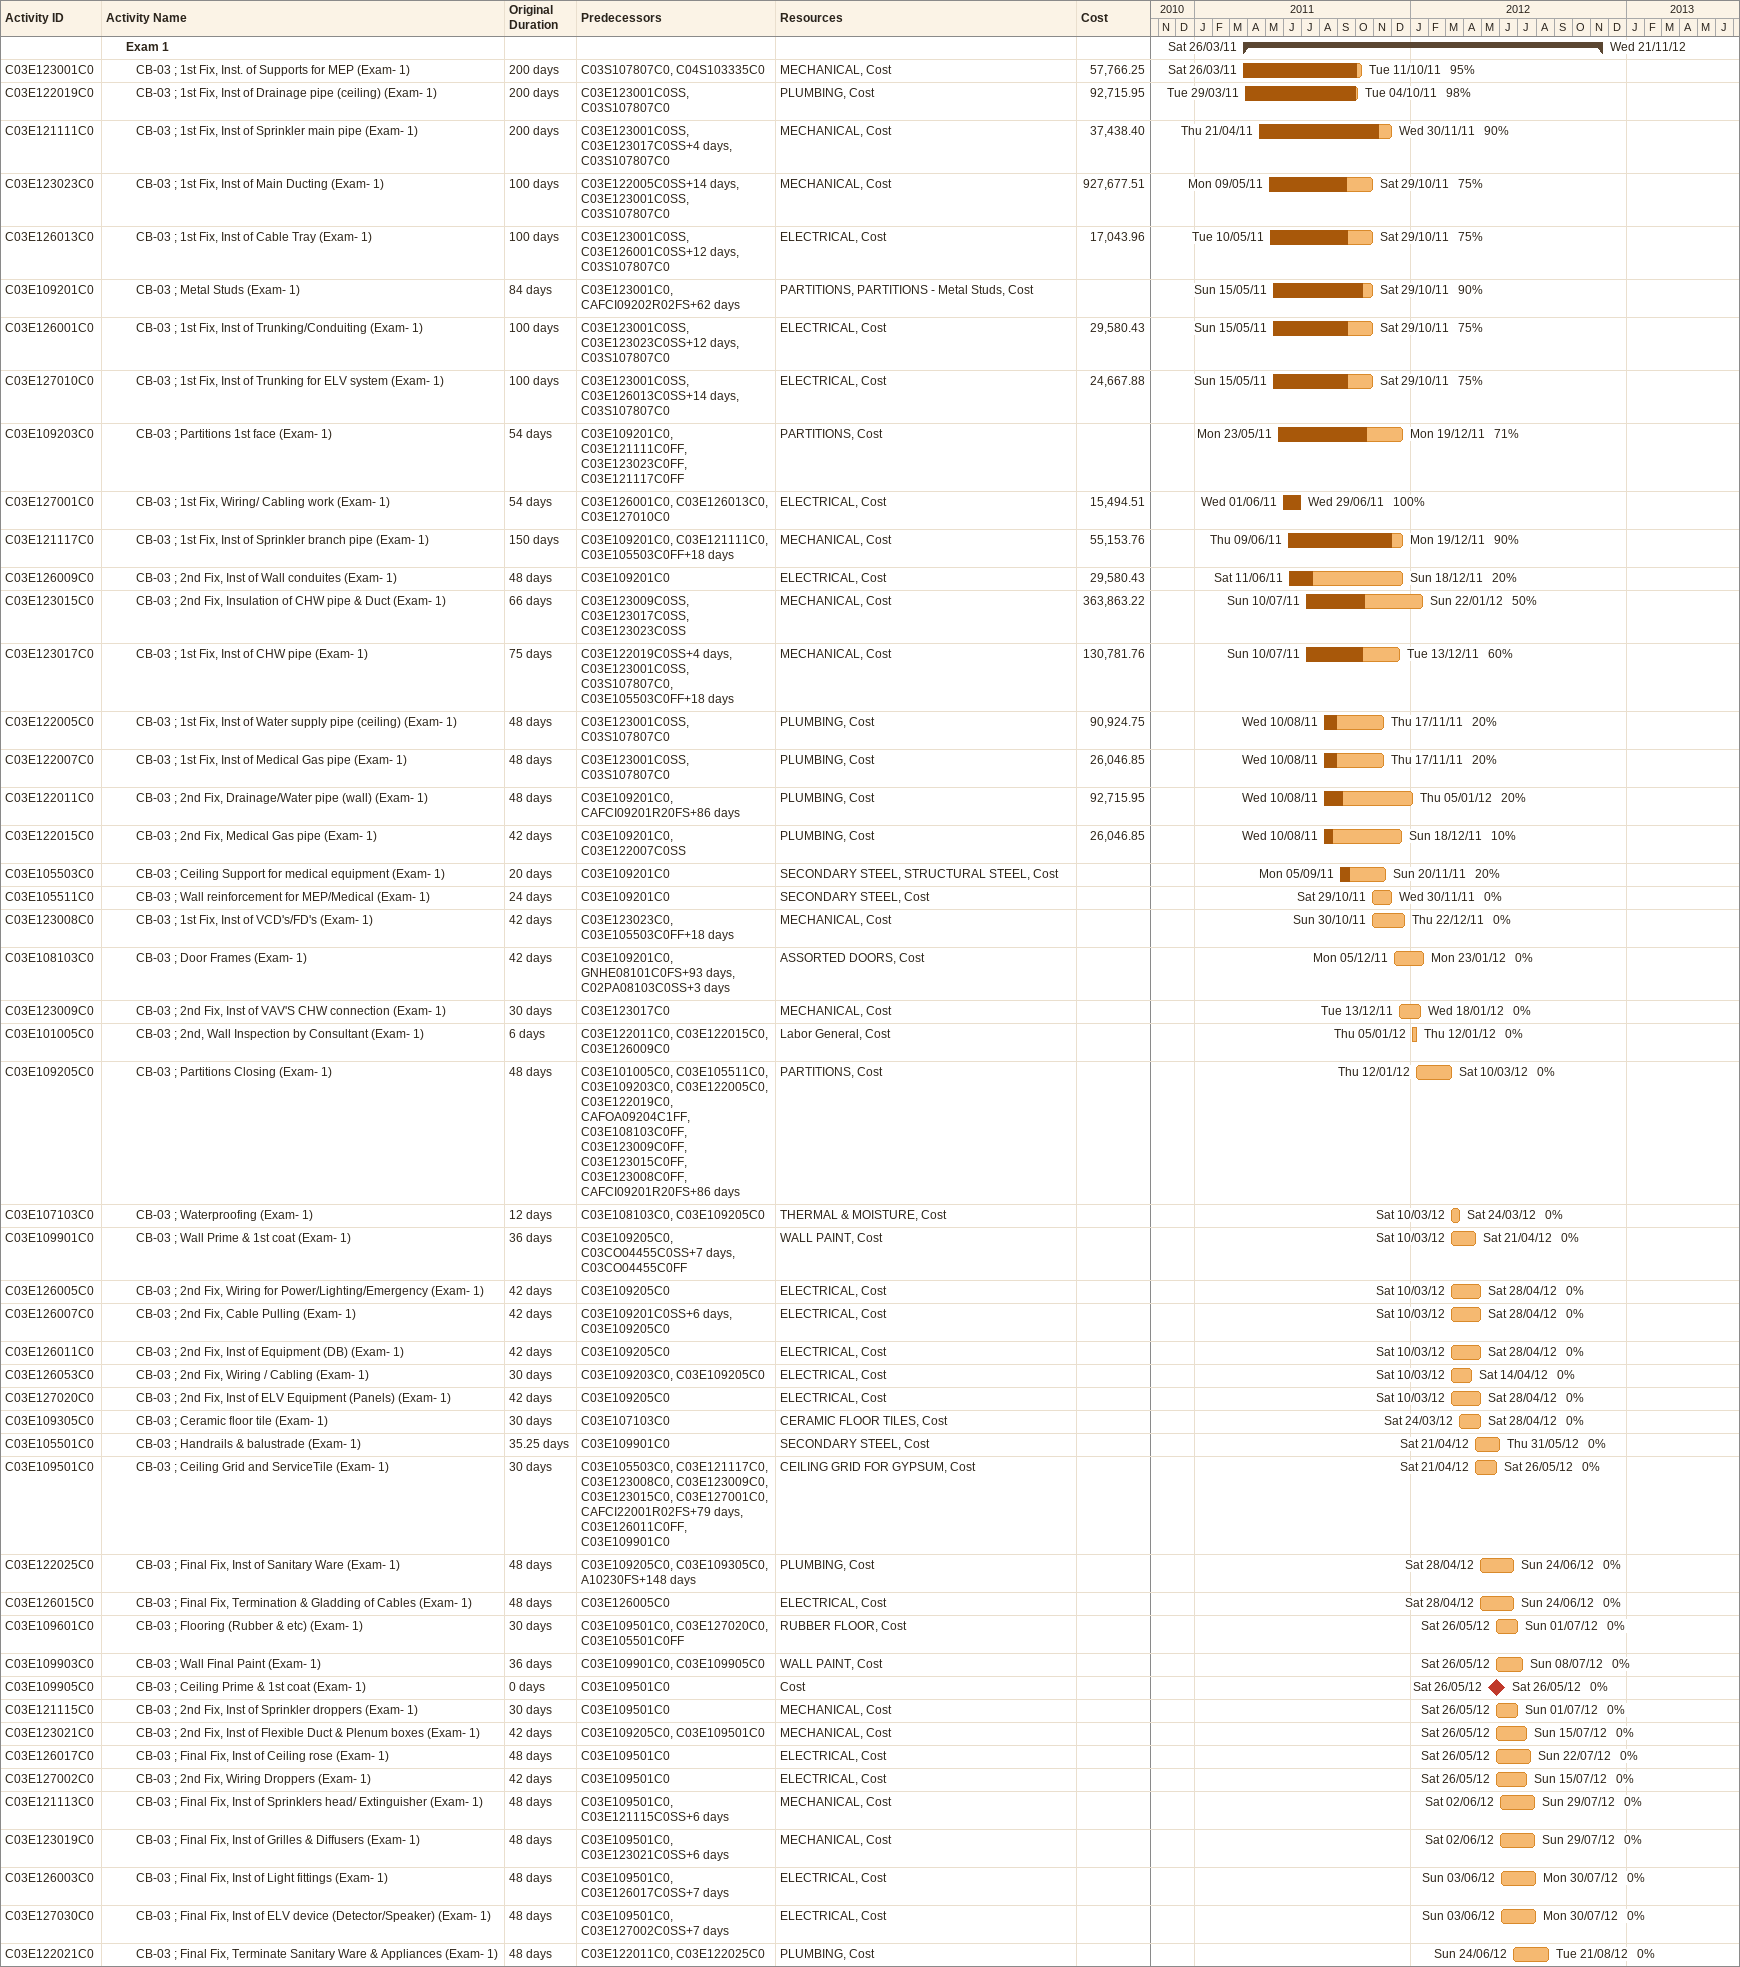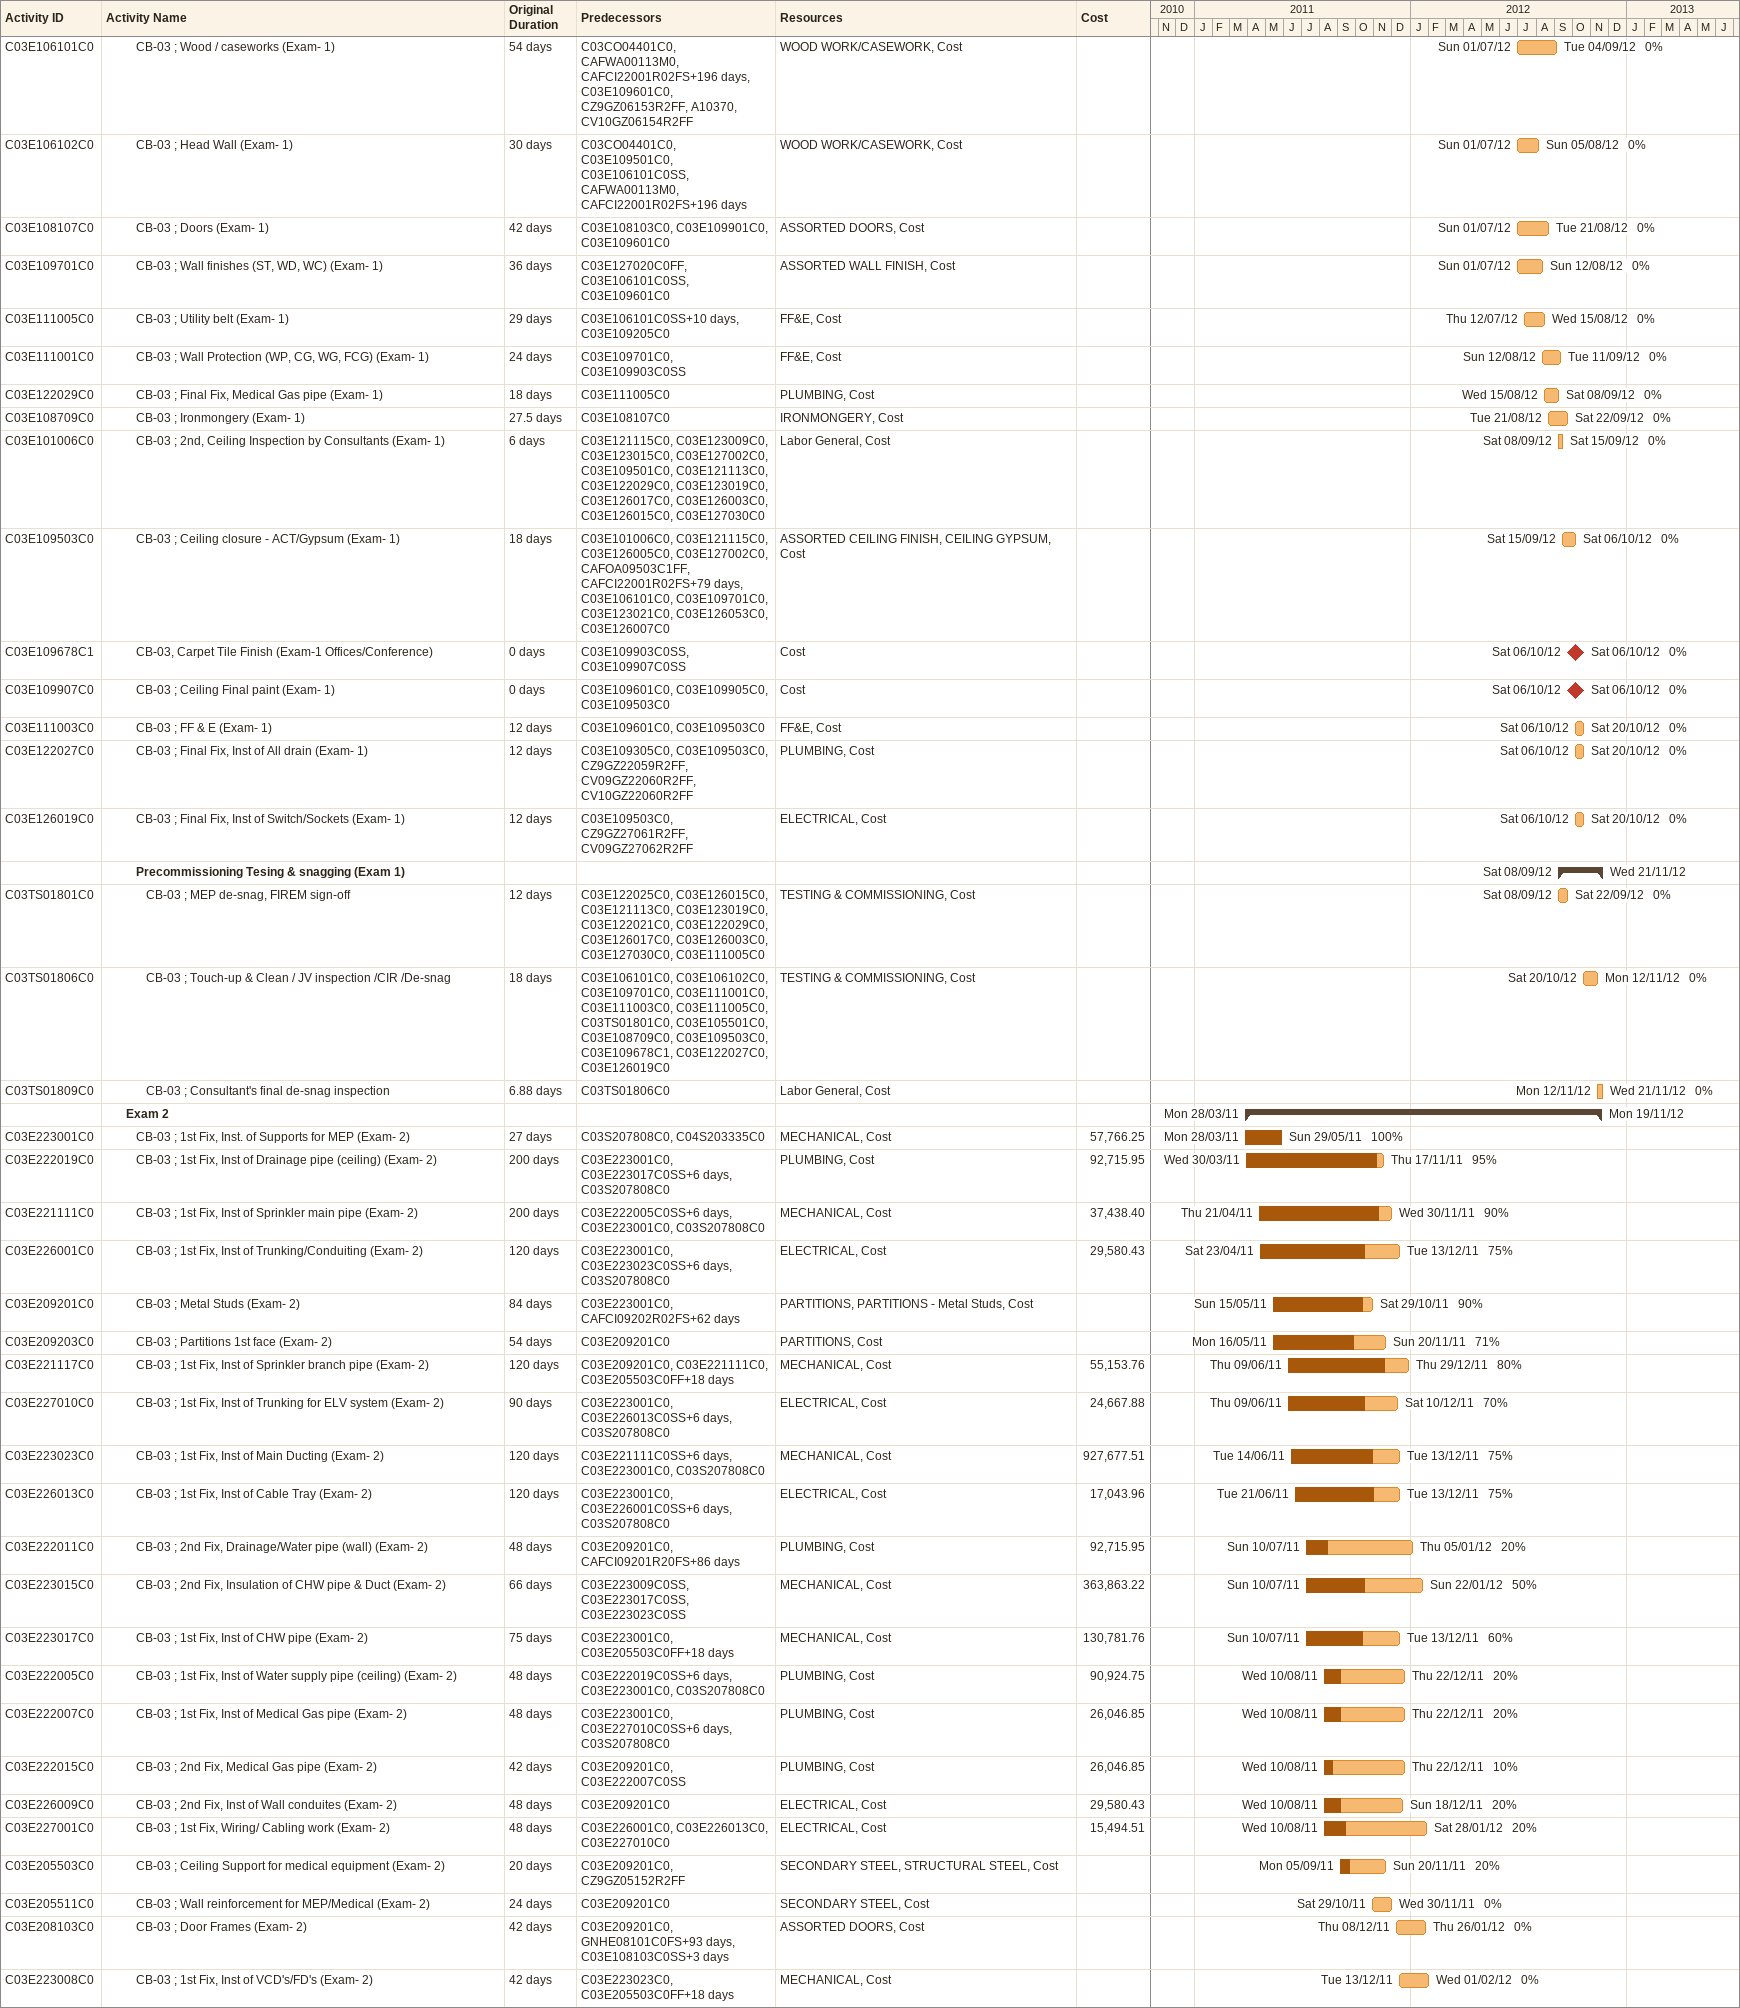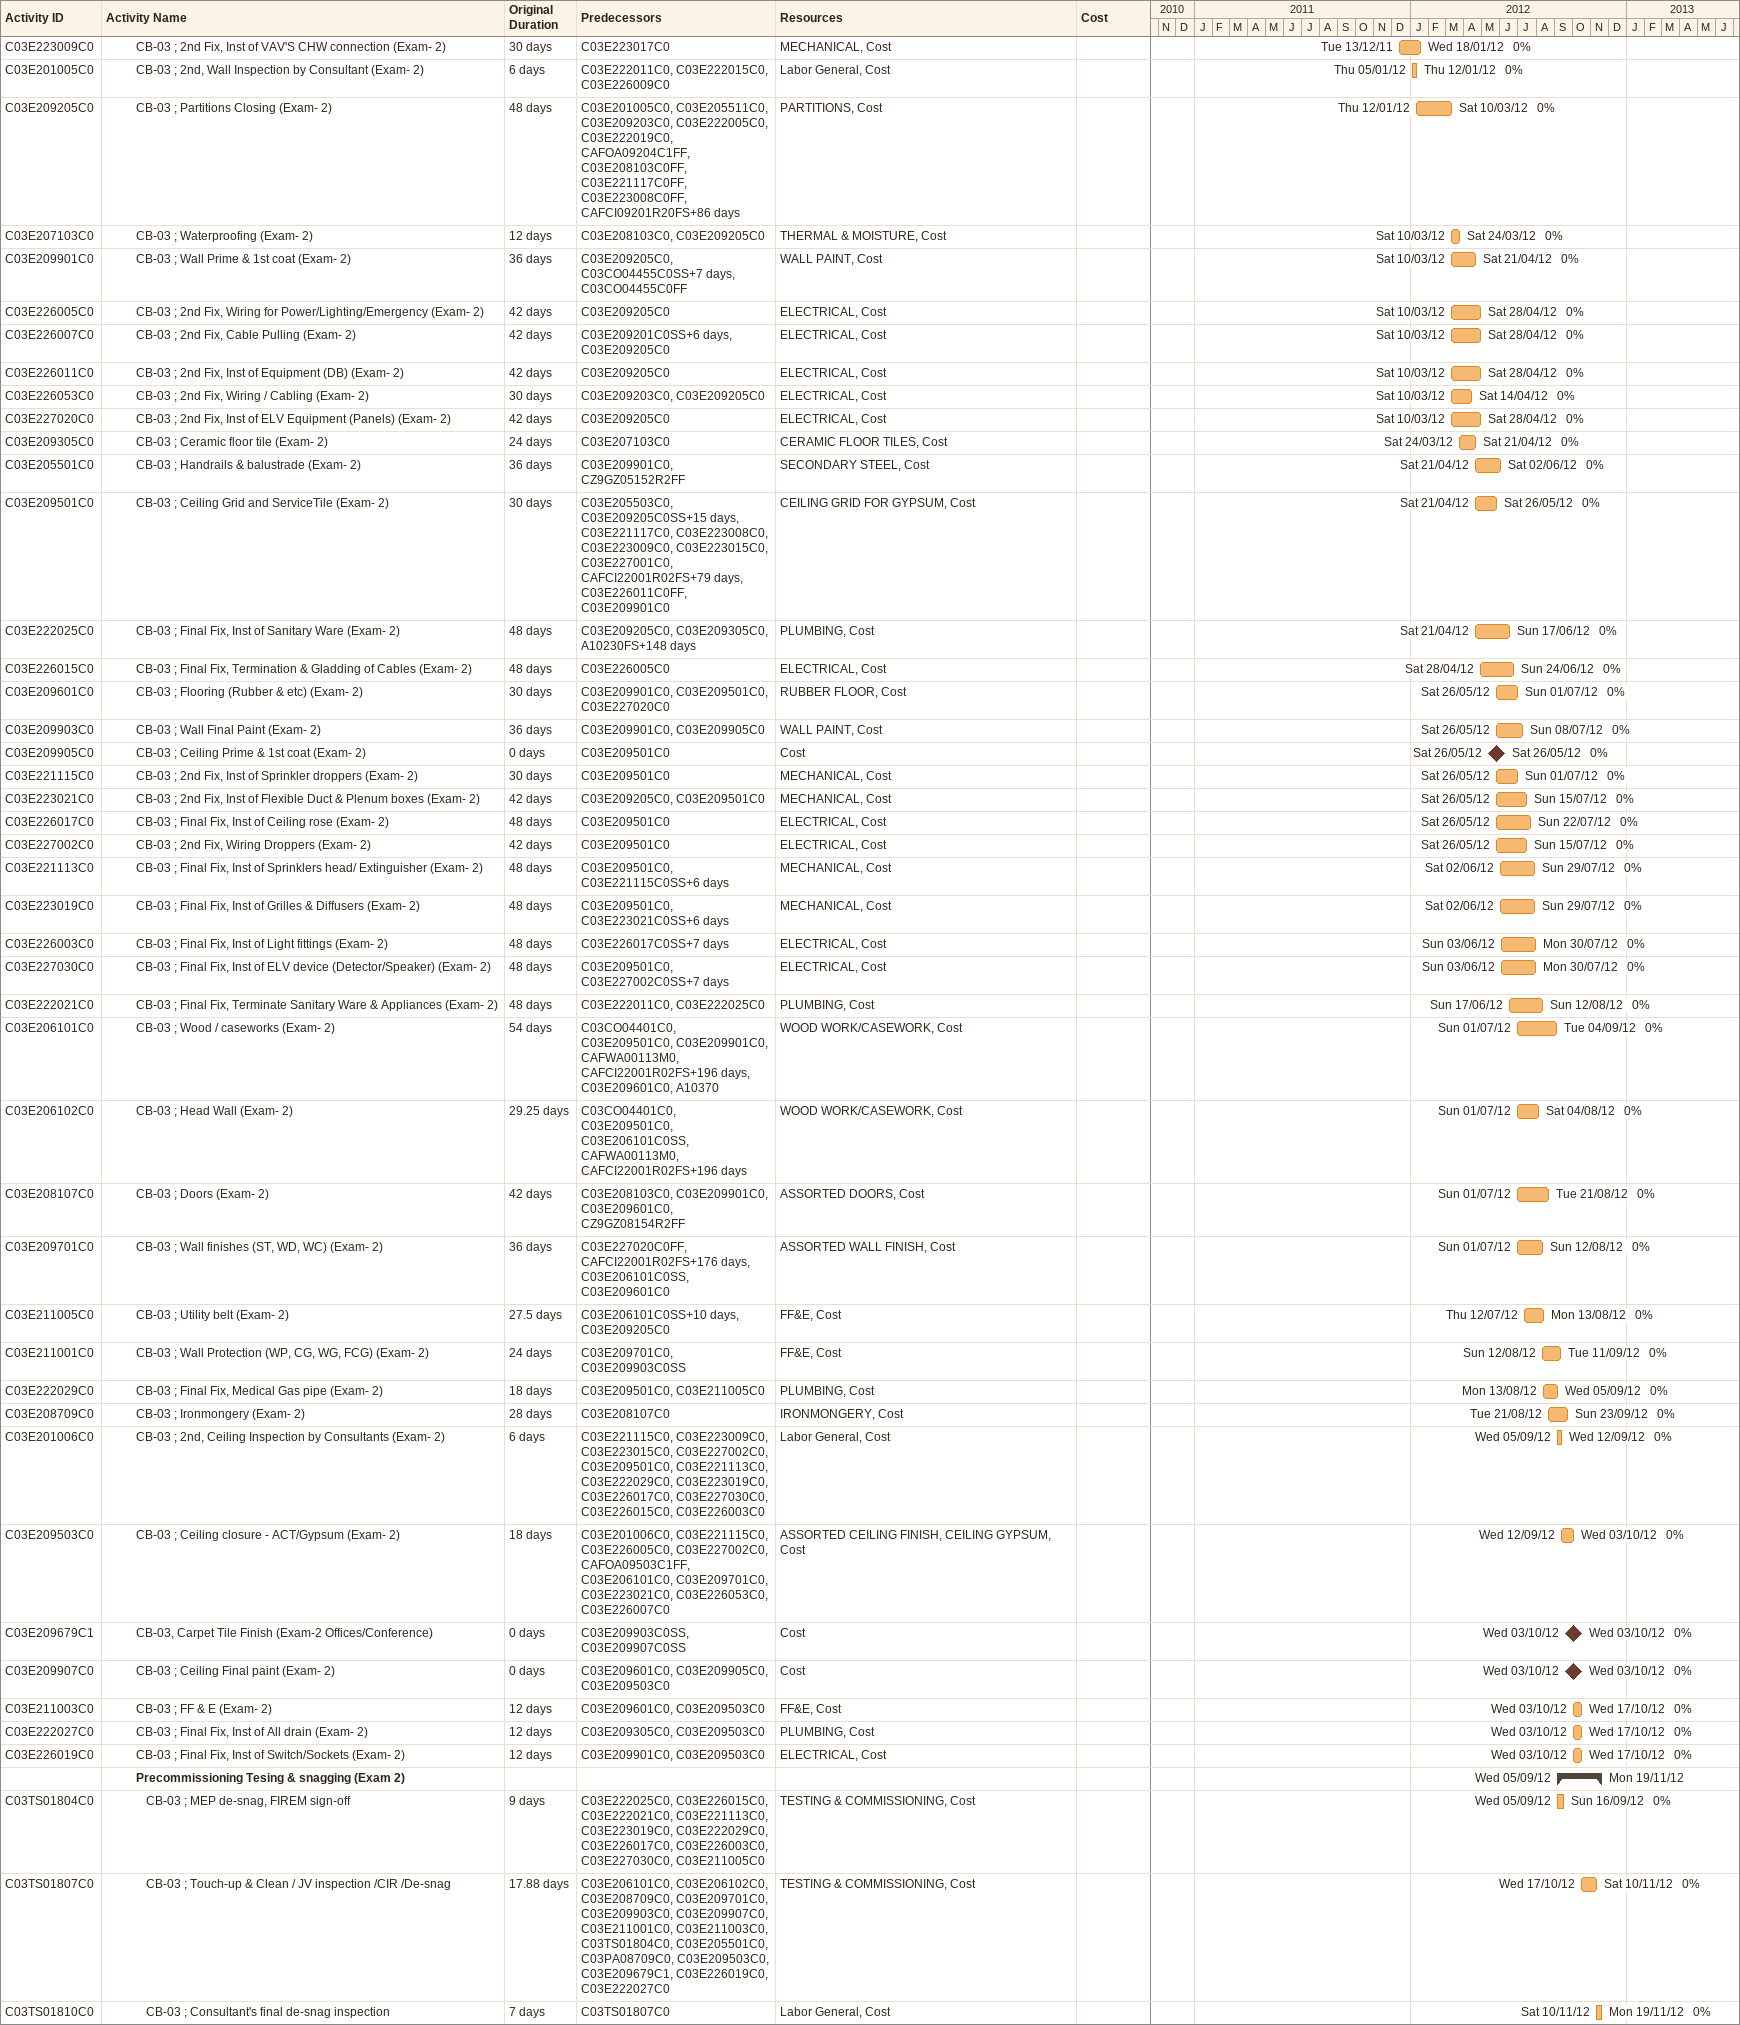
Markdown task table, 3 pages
| ID | Level | Task | Original duration | Start | Finish | Predecessors | Resources | % complete | Cost |
|---|---|---|---|---|---|---|---|---|---|
|  | 3 | **Exam 1** |  | 2011-03-26 | 2012-11-21 |  |  |  |  |
| C03E123001C0 | 4 | CB-03 ; 1st Fix, Inst. of Supports for MEP (Exam- 1) | 200d | 2011-03-26 | 2011-10-11 | C03S107807C0, C04S103335C0 | MECHANICAL, Cost | 95 | 57766.25 |
| C03E122019C0 | 4 | CB-03 ; 1st Fix, Inst of Drainage pipe (ceiling) (Exam- 1) | 200d | 2011-03-29 | 2011-10-04 | C03E123001C0SS, C03S107807C0 | PLUMBING, Cost | 98 | 92715.95 |
| C03E121111C0 | 4 | CB-03 ; 1st Fix, Inst of Sprinkler main pipe (Exam- 1) | 200d | 2011-04-21 | 2011-11-30 | C03E123001C0SS, C03E123017C0SS+4d, C03S107807C0 | MECHANICAL, Cost | 90 | 37438.40 |
| C03E123023C0 | 4 | CB-03 ; 1st Fix, Inst of Main Ducting (Exam- 1) | 100d | 2011-05-09 | 2011-10-29 | C03E122005C0SS+14d, C03E123001C0SS, C03S107807C0 | MECHANICAL, Cost | 75 | 927677.51 |
| C03E126013C0 | 4 | CB-03 ; 1st Fix, Inst of Cable Tray (Exam- 1) | 100d | 2011-05-10 | 2011-10-29 | C03E123001C0SS, C03E126001C0SS+12d, C03S107807C0 | ELECTRICAL, Cost | 75 | 17043.96 |
| C03E109201C0 | 4 | CB-03 ; Metal Studs (Exam- 1) | 84d | 2011-05-15 | 2011-10-29 | C03E123001C0, CAFCI09202R02FS+62d | PARTITIONS, PARTITIONS - Metal Studs, Cost | 90 |  |
| C03E126001C0 | 4 | CB-03 ; 1st Fix, Inst of Trunking/Conduiting (Exam- 1) | 100d | 2011-05-15 | 2011-10-29 | C03E123001C0SS, C03E123023C0SS+12d, C03S107807C0 | ELECTRICAL, Cost | 75 | 29580.43 |
| C03E127010C0 | 4 | CB-03 ; 1st Fix, Inst of Trunking for ELV system (Exam- 1) | 100d | 2011-05-15 | 2011-10-29 | C03E123001C0SS, C03E126013C0SS+14d, C03S107807C0 | ELECTRICAL, Cost | 75 | 24667.88 |
| C03E109203C0 | 4 | CB-03 ; Partitions 1st face (Exam- 1) | 54d | 2011-05-23 | 2011-12-19 | C03E109201C0, C03E121111C0FF, C03E123023C0FF, C03E121117C0FF | PARTITIONS, Cost | 71 |  |
| C03E127001C0 | 4 | CB-03 ; 1st Fix, Wiring/ Cabling work (Exam- 1) | 54d | 2011-06-01 | 2011-06-29 | C03E126001C0, C03E126013C0, C03E127010C0 | ELECTRICAL, Cost | 100 | 15494.51 |
| C03E121117C0 | 4 | CB-03 ; 1st Fix, Inst of Sprinkler branch pipe (Exam- 1) | 150d | 2011-06-09 | 2011-12-19 | C03E109201C0, C03E121111C0, C03E105503C0FF+18d | MECHANICAL, Cost | 90 | 55153.76 |
| C03E126009C0 | 4 | CB-03 ; 2nd Fix, Inst of Wall conduites (Exam- 1) | 48d | 2011-06-11 | 2011-12-18 | C03E109201C0 | ELECTRICAL, Cost | 20 | 29580.43 |
| C03E123015C0 | 4 | CB-03 ; 2nd Fix, Insulation of CHW pipe & Duct (Exam- 1) | 66d | 2011-07-10 | 2012-01-22 | C03E123009C0SS, C03E123017C0SS, C03E123023C0SS | MECHANICAL, Cost | 50 | 363863.22 |
| C03E123017C0 | 4 | CB-03 ; 1st Fix, Inst of CHW pipe (Exam- 1) | 75d | 2011-07-10 | 2011-12-13 | C03E122019C0SS+4d, C03E123001C0SS, C03S107807C0, C03E105503C0FF+18d | MECHANICAL, Cost | 60 | 130781.76 |
| C03E122005C0 | 4 | CB-03 ; 1st Fix, Inst of Water supply pipe (ceiling) (Exam- 1) | 48d | 2011-08-10 | 2011-11-17 | C03E123001C0SS, C03S107807C0 | PLUMBING, Cost | 20 | 90924.75 |
| C03E122007C0 | 4 | CB-03 ; 1st Fix, Inst of Medical Gas pipe (Exam- 1) | 48d | 2011-08-10 | 2011-11-17 | C03E123001C0SS, C03S107807C0 | PLUMBING, Cost | 20 | 26046.85 |
| C03E122011C0 | 4 | CB-03 ; 2nd Fix, Drainage/Water pipe (wall) (Exam- 1) | 48d | 2011-08-10 | 2012-01-05 | C03E109201C0, CAFCI09201R20FS+86d | PLUMBING, Cost | 20 | 92715.95 |
| C03E122015C0 | 4 | CB-03 ; 2nd Fix, Medical Gas pipe (Exam- 1) | 42d | 2011-08-10 | 2011-12-18 | C03E109201C0, C03E122007C0SS | PLUMBING, Cost | 10 | 26046.85 |
| C03E105503C0 | 4 | CB-03 ; Ceiling Support for medical equipment (Exam- 1) | 20d | 2011-09-05 | 2011-11-20 | C03E109201C0 | SECONDARY STEEL, STRUCTURAL STEEL, Cost | 20 |  |
| C03E105511C0 | 4 | CB-03 ; Wall reinforcement for MEP/Medical (Exam- 1) | 24d | 2011-10-29 | 2011-11-30 | C03E109201C0 | SECONDARY STEEL, Cost | 0 |  |
| C03E123008C0 | 4 | CB-03 ; 1st Fix, Inst of VCD's/FD's (Exam- 1) | 42d | 2011-10-30 | 2011-12-22 | C03E123023C0, C03E105503C0FF+18d | MECHANICAL, Cost | 0 |  |
| C03E108103C0 | 4 | CB-03 ; Door Frames (Exam- 1) | 42d | 2011-12-05 | 2012-01-23 | C03E109201C0, GNHE08101C0FS+93d, C02PA08103C0SS+3d | ASSORTED DOORS, Cost | 0 |  |
| C03E123009C0 | 4 | CB-03 ; 2nd Fix, Inst of VAV'S CHW connection (Exam- 1) | 30d | 2011-12-13 | 2012-01-18 | C03E123017C0 | MECHANICAL, Cost | 0 |  |
| C03E101005C0 | 4 | CB-03 ; 2nd, Wall Inspection by Consultant (Exam- 1) | 6d | 2012-01-05 | 2012-01-12 | C03E122011C0, C03E122015C0, C03E126009C0 | Labor General, Cost | 0 |  |
| C03E109205C0 | 4 | CB-03 ; Partitions Closing (Exam- 1) | 48d | 2012-01-12 | 2012-03-10 | C03E101005C0, C03E105511C0, C03E109203C0, C03E122005C0, C03E122019C0, CAFOA09204C1FF, C03E108103C0FF, C03E123009C0FF, C03E123015C0FF, C03E123008C0FF, CAFCI09201R20FS+86d | PARTITIONS, Cost | 0 |  |
| C03E107103C0 | 4 | CB-03 ; Waterproofing (Exam- 1) | 12d | 2012-03-10 | 2012-03-24 | C03E108103C0, C03E109205C0 | THERMAL & MOISTURE, Cost | 0 |  |
| C03E109901C0 | 4 | CB-03 ; Wall Prime & 1st coat (Exam- 1) | 36d | 2012-03-10 | 2012-04-21 | C03E109205C0, C03CO04455C0SS+7d, C03CO04455C0FF | WALL PAINT, Cost | 0 |  |
| C03E126005C0 | 4 | CB-03 ; 2nd Fix, Wiring for Power/Lighting/Emergency (Exam- 1) | 42d | 2012-03-10 | 2012-04-28 | C03E109205C0 | ELECTRICAL, Cost | 0 |  |
| C03E126007C0 | 4 | CB-03 ; 2nd Fix, Cable Pulling (Exam- 1) | 42d | 2012-03-10 | 2012-04-28 | C03E109201C0SS+6d, C03E109205C0 | ELECTRICAL, Cost | 0 |  |
| C03E126011C0 | 4 | CB-03 ; 2nd Fix, Inst of Equipment (DB) (Exam- 1) | 42d | 2012-03-10 | 2012-04-28 | C03E109205C0 | ELECTRICAL, Cost | 0 |  |
| C03E126053C0 | 4 | CB-03 ; 2nd Fix, Wiring / Cabling (Exam- 1) | 30d | 2012-03-10 | 2012-04-14 | C03E109203C0, C03E109205C0 | ELECTRICAL, Cost | 0 |  |
| C03E127020C0 | 4 | CB-03 ; 2nd Fix, Inst of ELV Equipment (Panels) (Exam- 1) | 42d | 2012-03-10 | 2012-04-28 | C03E109205C0 | ELECTRICAL, Cost | 0 |  |
| C03E109305C0 | 4 | CB-03 ; Ceramic floor tile (Exam- 1) | 30d | 2012-03-24 | 2012-04-28 | C03E107103C0 | CERAMIC FLOOR TILES, Cost | 0 |  |
| C03E105501C0 | 4 | CB-03 ; Handrails & balustrade (Exam- 1) | 35.25d | 2012-04-21 | 2012-05-31 | C03E109901C0 | SECONDARY STEEL, Cost | 0 |  |
| C03E109501C0 | 4 | CB-03 ; Ceiling Grid and ServiceTile (Exam- 1) | 30d | 2012-04-21 | 2012-05-26 | C03E105503C0, C03E121117C0, C03E123008C0, C03E123009C0, C03E123015C0, C03E127001C0, CAFCI22001R02FS+79d, C03E126011C0FF, C03E109901C0 | CEILING GRID FOR GYPSUM, Cost | 0 |  |
| C03E122025C0 | 4 | CB-03 ; Final Fix, Inst of Sanitary Ware (Exam- 1) | 48d | 2012-04-28 | 2012-06-24 | C03E109205C0, C03E109305C0, A10230FS+148d | PLUMBING, Cost | 0 |  |
| C03E126015C0 | 4 | CB-03 ; Final Fix, Termination & Gladding of Cables (Exam- 1) | 48d | 2012-04-28 | 2012-06-24 | C03E126005C0 | ELECTRICAL, Cost | 0 |  |
| C03E109601C0 | 4 | CB-03 ; Flooring (Rubber & etc) (Exam- 1) | 30d | 2012-05-26 | 2012-07-01 | C03E109501C0, C03E127020C0, C03E105501C0FF | RUBBER FLOOR, Cost | 0 |  |
| C03E109903C0 | 4 | CB-03 ; Wall Final Paint (Exam- 1) | 36d | 2012-05-26 | 2012-07-08 | C03E109901C0, C03E109905C0 | WALL PAINT, Cost | 0 |  |
| C03E109905C0 | 4 | CB-03 ; Ceiling Prime & 1st coat (Exam- 1) | 0d | 2012-05-26 | 2012-05-26 | C03E109501C0 | Cost | 0 |  |
| C03E121115C0 | 4 | CB-03 ; 2nd Fix, Inst of Sprinkler droppers (Exam- 1) | 30d | 2012-05-26 | 2012-07-01 | C03E109501C0 | MECHANICAL, Cost | 0 |  |
| C03E123021C0 | 4 | CB-03 ; 2nd Fix, Inst of Flexible Duct & Plenum boxes (Exam- 1) | 42d | 2012-05-26 | 2012-07-15 | C03E109205C0, C03E109501C0 | MECHANICAL, Cost | 0 |  |
| C03E126017C0 | 4 | CB-03 ; Final Fix, Inst of Ceiling rose (Exam- 1) | 48d | 2012-05-26 | 2012-07-22 | C03E109501C0 | ELECTRICAL, Cost | 0 |  |
| C03E127002C0 | 4 | CB-03 ; 2nd Fix, Wiring Droppers (Exam- 1) | 42d | 2012-05-26 | 2012-07-15 | C03E109501C0 | ELECTRICAL, Cost | 0 |  |
| C03E121113C0 | 4 | CB-03 ; Final Fix, Inst of Sprinklers head/ Extinguisher (Exam- 1) | 48d | 2012-06-02 | 2012-07-29 | C03E109501C0, C03E121115C0SS+6d | MECHANICAL, Cost | 0 |  |
| C03E123019C0 | 4 | CB-03 ; Final Fix, Inst of Grilles & Diffusers (Exam- 1) | 48d | 2012-06-02 | 2012-07-29 | C03E109501C0, C03E123021C0SS+6d | MECHANICAL, Cost | 0 |  |
| C03E126003C0 | 4 | CB-03 ; Final Fix, Inst of Light fittings (Exam- 1) | 48d | 2012-06-03 | 2012-07-30 | C03E109501C0, C03E126017C0SS+7d | ELECTRICAL, Cost | 0 |  |
| C03E127030C0 | 4 | CB-03 ; Final Fix, Inst of ELV device (Detector/Speaker) (Exam- 1) | 48d | 2012-06-03 | 2012-07-30 | C03E109501C0, C03E127002C0SS+7d | ELECTRICAL, Cost | 0 |  |
| C03E122021C0 | 4 | CB-03 ; Final Fix, Terminate Sanitary Ware & Appliances (Exam- 1) | 48d | 2012-06-24 | 2012-08-21 | C03E122011C0, C03E122025C0 | PLUMBING, Cost | 0 |  |
| C03E106101C0 | 4 | CB-03 ; Wood / caseworks (Exam- 1) | 54d | 2012-07-01 | 2012-09-04 | C03CO04401C0, CAFWA00113M0, CAFCI22001R02FS+196d, C03E109601C0, CZ9GZ06153R2FF, A10370, CV10GZ06154R2FF | WOOD WORK/CASEWORK, Cost | 0 |  |
| C03E106102C0 | 4 | CB-03 ; Head Wall (Exam- 1) | 30d | 2012-07-01 | 2012-08-05 | C03CO04401C0, C03E109501C0, C03E106101C0SS, CAFWA00113M0, CAFCI22001R02FS+196d | WOOD WORK/CASEWORK, Cost | 0 |  |
| C03E108107C0 | 4 | CB-03 ; Doors (Exam- 1) | 42d | 2012-07-01 | 2012-08-21 | C03E108103C0, C03E109901C0, C03E109601C0 | ASSORTED DOORS, Cost | 0 |  |
| C03E109701C0 | 4 | CB-03 ; Wall finishes (ST, WD, WC) (Exam- 1) | 36d | 2012-07-01 | 2012-08-12 | C03E127020C0FF, C03E106101C0SS, C03E109601C0 | ASSORTED WALL FINISH, Cost | 0 |  |
| C03E111005C0 | 4 | CB-03 ; Utility belt (Exam- 1) | 29d | 2012-07-12 | 2012-08-15 | C03E106101C0SS+10d, C03E109205C0 | FF&E, Cost | 0 |  |
| C03E111001C0 | 4 | CB-03 ; Wall Protection (WP, CG, WG, FCG) (Exam- 1) | 24d | 2012-08-12 | 2012-09-11 | C03E109701C0, C03E109903C0SS | FF&E, Cost | 0 |  |
| C03E122029C0 | 4 | CB-03 ; Final Fix, Medical Gas pipe (Exam- 1) | 18d | 2012-08-15 | 2012-09-08 | C03E111005C0 | PLUMBING, Cost | 0 |  |
| C03E108709C0 | 4 | CB-03 ; Ironmongery (Exam- 1) | 27.5d | 2012-08-21 | 2012-09-22 | C03E108107C0 | IRONMONGERY, Cost | 0 |  |
| C03E101006C0 | 4 | CB-03 ; 2nd, Ceiling Inspection by Consultants (Exam- 1) | 6d | 2012-09-08 | 2012-09-15 | C03E121115C0, C03E123009C0, C03E123015C0, C03E127002C0, C03E109501C0, C03E121113C0, C03E122029C0, C03E123019C0, C03E126017C0, C03E126003C0, C03E126015C0, C03E127030C0 | Labor General, Cost | 0 |  |
| C03E109503C0 | 4 | CB-03 ; Ceiling closure - ACT/Gypsum (Exam- 1) | 18d | 2012-09-15 | 2012-10-06 | C03E101006C0, C03E121115C0, C03E126005C0, C03E127002C0, CAFOA09503C1FF, CAFCI22001R02FS+79d, C03E106101C0, C03E109701C0, C03E123021C0, C03E126053C0, C03E126007C0 | ASSORTED CEILING FINISH, CEILING GYPSUM, Cost | 0 |  |
| C03E109678C1 | 4 | CB-03, Carpet Tile Finish (Exam-1 Offices/Conference) | 0d | 2012-10-06 | 2012-10-06 | C03E109903C0SS, C03E109907C0SS | Cost | 0 |  |
| C03E109907C0 | 4 | CB-03 ; Ceiling Final paint (Exam- 1) | 0d | 2012-10-06 | 2012-10-06 | C03E109601C0, C03E109905C0, C03E109503C0 | Cost | 0 |  |
| C03E111003C0 | 4 | CB-03 ; FF & E (Exam- 1) | 12d | 2012-10-06 | 2012-10-20 | C03E109601C0, C03E109503C0 | FF&E, Cost | 0 |  |
| C03E122027C0 | 4 | CB-03 ; Final Fix, Inst of All drain (Exam- 1) | 12d | 2012-10-06 | 2012-10-20 | C03E109305C0, C03E109503C0, CZ9GZ22059R2FF, CV09GZ22060R2FF, CV10GZ22060R2FF | PLUMBING, Cost | 0 |  |
| C03E126019C0 | 4 | CB-03 ; Final Fix, Inst of Switch/Sockets (Exam- 1) | 12d | 2012-10-06 | 2012-10-20 | C03E109503C0, CZ9GZ27061R2FF, CV09GZ27062R2FF | ELECTRICAL, Cost | 0 |  |
|  | 4 | **Precommissioning Tesing & snagging (Exam 1)** |  | 2012-09-08 | 2012-11-21 |  |  |  |  |
| C03TS01801C0 | 5 | CB-03 ; MEP de-snag, FIREM sign-off | 12d | 2012-09-08 | 2012-09-22 | C03E122025C0, C03E126015C0, C03E121113C0, C03E123019C0, C03E122021C0, C03E122029C0, C03E126017C0, C03E126003C0, C03E127030C0, C03E111005C0 | TESTING & COMMISSIONING, Cost | 0 |  |
| C03TS01806C0 | 5 | CB-03 ; Touch-up & Clean / JV inspection /CIR /De-snag | 18d | 2012-10-20 | 2012-11-12 | C03E106101C0, C03E106102C0, C03E109701C0, C03E111001C0, C03E111003C0, C03E111005C0, C03TS01801C0, C03E105501C0, C03E108709C0, C03E109503C0, C03E109678C1, C03E122027C0, C03E126019C0 | TESTING & COMMISSIONING, Cost | 0 |  |
| C03TS01809C0 | 5 | CB-03 ; Consultant's final de-snag inspection | 6.88d | 2012-11-12 | 2012-11-21 | C03TS01806C0 | Labor General, Cost | 0 |  |
|  | 3 | **Exam 2** |  | 2011-03-28 | 2012-11-19 |  |  |  |  |
| C03E223001C0 | 4 | CB-03 ; 1st Fix, Inst. of Supports for MEP (Exam- 2) | 27d | 2011-03-28 | 2011-05-29 | C03S207808C0, C04S203335C0 | MECHANICAL, Cost | 100 | 57766.25 |
| C03E222019C0 | 4 | CB-03 ; 1st Fix, Inst of Drainage pipe (ceiling) (Exam- 2) | 200d | 2011-03-30 | 2011-11-17 | C03E223001C0, C03E223017C0SS+6d, C03S207808C0 | PLUMBING, Cost | 95 | 92715.95 |
| C03E221111C0 | 4 | CB-03 ; 1st Fix, Inst of Sprinkler main pipe (Exam- 2) | 200d | 2011-04-21 | 2011-11-30 | C03E222005C0SS+6d, C03E223001C0, C03S207808C0 | MECHANICAL, Cost | 90 | 37438.40 |
| C03E226001C0 | 4 | CB-03 ; 1st Fix, Inst of Trunking/Conduiting (Exam- 2) | 120d | 2011-04-23 | 2011-12-13 | C03E223001C0, C03E223023C0SS+6d, C03S207808C0 | ELECTRICAL, Cost | 75 | 29580.43 |
| C03E209201C0 | 4 | CB-03 ; Metal Studs (Exam- 2) | 84d | 2011-05-15 | 2011-10-29 | C03E223001C0, CAFCI09202R02FS+62d | PARTITIONS, PARTITIONS - Metal Studs, Cost | 90 |  |
| C03E209203C0 | 4 | CB-03 ; Partitions 1st face (Exam- 2) | 54d | 2011-05-16 | 2011-11-20 | C03E209201C0 | PARTITIONS, Cost | 71 |  |
| C03E221117C0 | 4 | CB-03 ; 1st Fix, Inst of Sprinkler branch pipe (Exam- 2) | 120d | 2011-06-09 | 2011-12-29 | C03E209201C0, C03E221111C0, C03E205503C0FF+18d | MECHANICAL, Cost | 80 | 55153.76 |
| C03E227010C0 | 4 | CB-03 ; 1st Fix, Inst of Trunking for ELV system (Exam- 2) | 90d | 2011-06-09 | 2011-12-10 | C03E223001C0, C03E226013C0SS+6d, C03S207808C0 | ELECTRICAL, Cost | 70 | 24667.88 |
| C03E223023C0 | 4 | CB-03 ; 1st Fix, Inst of Main Ducting (Exam- 2) | 120d | 2011-06-14 | 2011-12-13 | C03E221111C0SS+6d, C03E223001C0, C03S207808C0 | MECHANICAL, Cost | 75 | 927677.51 |
| C03E226013C0 | 4 | CB-03 ; 1st Fix, Inst of Cable Tray (Exam- 2) | 120d | 2011-06-21 | 2011-12-13 | C03E223001C0, C03E226001C0SS+6d, C03S207808C0 | ELECTRICAL, Cost | 75 | 17043.96 |
| C03E222011C0 | 4 | CB-03 ; 2nd Fix, Drainage/Water pipe (wall) (Exam- 2) | 48d | 2011-07-10 | 2012-01-05 | C03E209201C0, CAFCI09201R20FS+86d | PLUMBING, Cost | 20 | 92715.95 |
| C03E223015C0 | 4 | CB-03 ; 2nd Fix, Insulation of CHW pipe & Duct (Exam- 2) | 66d | 2011-07-10 | 2012-01-22 | C03E223009C0SS, C03E223017C0SS, C03E223023C0SS | MECHANICAL, Cost | 50 | 363863.22 |
| C03E223017C0 | 4 | CB-03 ; 1st Fix, Inst of CHW pipe (Exam- 2) | 75d | 2011-07-10 | 2011-12-13 | C03E223001C0, C03E205503C0FF+18d | MECHANICAL, Cost | 60 | 130781.76 |
| C03E222005C0 | 4 | CB-03 ; 1st Fix, Inst of Water supply pipe (ceiling) (Exam- 2) | 48d | 2011-08-10 | 2011-12-22 | C03E222019C0SS+6d, C03E223001C0, C03S207808C0 | PLUMBING, Cost | 20 | 90924.75 |
| C03E222007C0 | 4 | CB-03 ; 1st Fix, Inst of Medical Gas pipe (Exam- 2) | 48d | 2011-08-10 | 2011-12-22 | C03E223001C0, C03E227010C0SS+6d, C03S207808C0 | PLUMBING, Cost | 20 | 26046.85 |
| C03E222015C0 | 4 | CB-03 ; 2nd Fix, Medical Gas pipe (Exam- 2) | 42d | 2011-08-10 | 2011-12-22 | C03E209201C0, C03E222007C0SS | PLUMBING, Cost | 10 | 26046.85 |
| C03E226009C0 | 4 | CB-03 ; 2nd Fix, Inst of Wall conduites (Exam- 2) | 48d | 2011-08-10 | 2011-12-18 | C03E209201C0 | ELECTRICAL, Cost | 20 | 29580.43 |
| C03E227001C0 | 4 | CB-03 ; 1st Fix, Wiring/ Cabling work (Exam- 2) | 48d | 2011-08-10 | 2012-01-28 | C03E226001C0, C03E226013C0, C03E227010C0 | ELECTRICAL, Cost | 20 | 15494.51 |
| C03E205503C0 | 4 | CB-03 ; Ceiling Support for medical equipment (Exam- 2) | 20d | 2011-09-05 | 2011-11-20 | C03E209201C0, CZ9GZ05152R2FF | SECONDARY STEEL, STRUCTURAL STEEL, Cost | 20 |  |
| C03E205511C0 | 4 | CB-03 ; Wall reinforcement for MEP/Medical (Exam- 2) | 24d | 2011-10-29 | 2011-11-30 | C03E209201C0 | SECONDARY STEEL, Cost | 0 |  |
| C03E208103C0 | 4 | CB-03 ; Door Frames (Exam- 2) | 42d | 2011-12-08 | 2012-01-26 | C03E209201C0, GNHE08101C0FS+93d, C03E108103C0SS+3d | ASSORTED DOORS, Cost | 0 |  |
| C03E223008C0 | 4 | CB-03 ; 1st Fix, Inst of VCD's/FD's (Exam- 2) | 42d | 2011-12-13 | 2012-02-01 | C03E223023C0, C03E205503C0FF+18d | MECHANICAL, Cost | 0 |  |
| C03E223009C0 | 4 | CB-03 ; 2nd Fix, Inst of VAV'S CHW connection (Exam- 2) | 30d | 2011-12-13 | 2012-01-18 | C03E223017C0 | MECHANICAL, Cost | 0 |  |
| C03E201005C0 | 4 | CB-03 ; 2nd, Wall Inspection by Consultant (Exam- 2) | 6d | 2012-01-05 | 2012-01-12 | C03E222011C0, C03E222015C0, C03E226009C0 | Labor General, Cost | 0 |  |
| C03E209205C0 | 4 | CB-03 ; Partitions Closing (Exam- 2) | 48d | 2012-01-12 | 2012-03-10 | C03E201005C0, C03E205511C0, C03E209203C0, C03E222005C0, C03E222019C0, CAFOA09204C1FF, C03E208103C0FF, C03E221117C0FF, C03E223008C0FF, CAFCI09201R20FS+86d | PARTITIONS, Cost | 0 |  |
| C03E207103C0 | 4 | CB-03 ; Waterproofing (Exam- 2) | 12d | 2012-03-10 | 2012-03-24 | C03E208103C0, C03E209205C0 | THERMAL & MOISTURE, Cost | 0 |  |
| C03E209901C0 | 4 | CB-03 ; Wall Prime & 1st coat (Exam- 2) | 36d | 2012-03-10 | 2012-04-21 | C03E209205C0, C03CO04455C0SS+7d, C03CO04455C0FF | WALL PAINT, Cost | 0 |  |
| C03E226005C0 | 4 | CB-03 ; 2nd Fix, Wiring for Power/Lighting/Emergency (Exam- 2) | 42d | 2012-03-10 | 2012-04-28 | C03E209205C0 | ELECTRICAL, Cost | 0 |  |
| C03E226007C0 | 4 | CB-03 ; 2nd Fix, Cable Pulling (Exam- 2) | 42d | 2012-03-10 | 2012-04-28 | C03E209201C0SS+6d, C03E209205C0 | ELECTRICAL, Cost | 0 |  |
| C03E226011C0 | 4 | CB-03 ; 2nd Fix, Inst of Equipment (DB) (Exam- 2) | 42d | 2012-03-10 | 2012-04-28 | C03E209205C0 | ELECTRICAL, Cost | 0 |  |
| C03E226053C0 | 4 | CB-03 ; 2nd Fix, Wiring / Cabling (Exam- 2) | 30d | 2012-03-10 | 2012-04-14 | C03E209203C0, C03E209205C0 | ELECTRICAL, Cost | 0 |  |
| C03E227020C0 | 4 | CB-03 ; 2nd Fix, Inst of ELV Equipment (Panels) (Exam- 2) | 42d | 2012-03-10 | 2012-04-28 | C03E209205C0 | ELECTRICAL, Cost | 0 |  |
| C03E209305C0 | 4 | CB-03 ; Ceramic floor tile (Exam- 2) | 24d | 2012-03-24 | 2012-04-21 | C03E207103C0 | CERAMIC FLOOR TILES, Cost | 0 |  |
| C03E205501C0 | 4 | CB-03 ; Handrails & balustrade (Exam- 2) | 36d | 2012-04-21 | 2012-06-02 | C03E209901C0, CZ9GZ05152R2FF | SECONDARY STEEL, Cost | 0 |  |
| C03E209501C0 | 4 | CB-03 ; Ceiling Grid and ServiceTile (Exam- 2) | 30d | 2012-04-21 | 2012-05-26 | C03E205503C0, C03E209205C0SS+15d, C03E221117C0, C03E223008C0, C03E223009C0, C03E223015C0, C03E227001C0, CAFCI22001R02FS+79d, C03E226011C0FF, C03E209901C0 | CEILING GRID FOR GYPSUM, Cost | 0 |  |
| C03E222025C0 | 4 | CB-03 ; Final Fix, Inst of Sanitary Ware (Exam- 2) | 48d | 2012-04-21 | 2012-06-17 | C03E209205C0, C03E209305C0, A10230FS+148d | PLUMBING, Cost | 0 |  |
| C03E226015C0 | 4 | CB-03 ; Final Fix, Termination & Gladding of Cables (Exam- 2) | 48d | 2012-04-28 | 2012-06-24 | C03E226005C0 | ELECTRICAL, Cost | 0 |  |
| C03E209601C0 | 4 | CB-03 ; Flooring (Rubber & etc) (Exam- 2) | 30d | 2012-05-26 | 2012-07-01 | C03E209901C0, C03E209501C0, C03E227020C0 | RUBBER FLOOR, Cost | 0 |  |
| C03E209903C0 | 4 | CB-03 ; Wall Final Paint (Exam- 2) | 36d | 2012-05-26 | 2012-07-08 | C03E209901C0, C03E209905C0 | WALL PAINT, Cost | 0 |  |
| C03E209905C0 | 4 | CB-03 ; Ceiling Prime & 1st coat (Exam- 2) | 0d | 2012-05-26 | 2012-05-26 | C03E209501C0 | Cost | 0 |  |
| C03E221115C0 | 4 | CB-03 ; 2nd Fix, Inst of Sprinkler droppers (Exam- 2) | 30d | 2012-05-26 | 2012-07-01 | C03E209501C0 | MECHANICAL, Cost | 0 |  |
| C03E223021C0 | 4 | CB-03 ; 2nd Fix, Inst of Flexible Duct & Plenum boxes (Exam- 2) | 42d | 2012-05-26 | 2012-07-15 | C03E209205C0, C03E209501C0 | MECHANICAL, Cost | 0 |  |
| C03E226017C0 | 4 | CB-03 ; Final Fix, Inst of Ceiling rose (Exam- 2) | 48d | 2012-05-26 | 2012-07-22 | C03E209501C0 | ELECTRICAL, Cost | 0 |  |
| C03E227002C0 | 4 | CB-03 ; 2nd Fix, Wiring Droppers (Exam- 2) | 42d | 2012-05-26 | 2012-07-15 | C03E209501C0 | ELECTRICAL, Cost | 0 |  |
| C03E221113C0 | 4 | CB-03 ; Final Fix, Inst of Sprinklers head/ Extinguisher (Exam- 2) | 48d | 2012-06-02 | 2012-07-29 | C03E209501C0, C03E221115C0SS+6d | MECHANICAL, Cost | 0 |  |
| C03E223019C0 | 4 | CB-03 ; Final Fix, Inst of Grilles & Diffusers (Exam- 2) | 48d | 2012-06-02 | 2012-07-29 | C03E209501C0, C03E223021C0SS+6d | MECHANICAL, Cost | 0 |  |
| C03E226003C0 | 4 | CB-03 ; Final Fix, Inst of Light fittings (Exam- 2) | 48d | 2012-06-03 | 2012-07-30 | C03E226017C0SS+7d | ELECTRICAL, Cost | 0 |  |
| C03E227030C0 | 4 | CB-03 ; Final Fix, Inst of ELV device (Detector/Speaker) (Exam- 2) | 48d | 2012-06-03 | 2012-07-30 | C03E209501C0, C03E227002C0SS+7d | ELECTRICAL, Cost | 0 |  |
| C03E222021C0 | 4 | CB-03 ; Final Fix, Terminate Sanitary Ware & Appliances (Exam- 2) | 48d | 2012-06-17 | 2012-08-12 | C03E222011C0, C03E222025C0 | PLUMBING, Cost | 0 |  |
| C03E206101C0 | 4 | CB-03 ; Wood / caseworks (Exam- 2) | 54d | 2012-07-01 | 2012-09-04 | C03CO04401C0, C03E209501C0, C03E209901C0, CAFWA00113M0, CAFCI22001R02FS+196d, C03E209601C0, A10370 | WOOD WORK/CASEWORK, Cost | 0 |  |
| C03E206102C0 | 4 | CB-03 ; Head Wall (Exam- 2) | 29.25d | 2012-07-01 | 2012-08-04 | C03CO04401C0, C03E209501C0, C03E206101C0SS, CAFWA00113M0, CAFCI22001R02FS+196d | WOOD WORK/CASEWORK, Cost | 0 |  |
| C03E208107C0 | 4 | CB-03 ; Doors (Exam- 2) | 42d | 2012-07-01 | 2012-08-21 | C03E208103C0, C03E209901C0, C03E209601C0, CZ9GZ08154R2FF | ASSORTED DOORS, Cost | 0 |  |
| C03E209701C0 | 4 | CB-03 ; Wall finishes (ST, WD, WC) (Exam- 2) | 36d | 2012-07-01 | 2012-08-12 | C03E227020C0FF, CAFCI22001R02FS+176d, C03E206101C0SS, C03E209601C0 | ASSORTED WALL FINISH, Cost | 0 |  |
| C03E211005C0 | 4 | CB-03 ; Utility belt (Exam- 2) | 27.5d | 2012-07-12 | 2012-08-13 | C03E206101C0SS+10d, C03E209205C0 | FF&E, Cost | 0 |  |
| C03E211001C0 | 4 | CB-03 ; Wall Protection (WP, CG, WG, FCG) (Exam- 2) | 24d | 2012-08-12 | 2012-09-11 | C03E209701C0, C03E209903C0SS | FF&E, Cost | 0 |  |
| C03E222029C0 | 4 | CB-03 ; Final Fix, Medical Gas pipe (Exam- 2) | 18d | 2012-08-13 | 2012-09-05 | C03E209501C0, C03E211005C0 | PLUMBING, Cost | 0 |  |
| C03E208709C0 | 4 | CB-03 ; Ironmongery (Exam- 2) | 28d | 2012-08-21 | 2012-09-23 | C03E208107C0 | IRONMONGERY, Cost | 0 |  |
| C03E201006C0 | 4 | CB-03 ; 2nd, Ceiling Inspection by Consultants (Exam- 2) | 6d | 2012-09-05 | 2012-09-12 | C03E221115C0, C03E223009C0, C03E223015C0, C03E227002C0, C03E209501C0, C03E221113C0, C03E222029C0, C03E223019C0, C03E226017C0, C03E227030C0, C03E226015C0, C03E226003C0 | Labor General, Cost | 0 |  |
| C03E209503C0 | 4 | CB-03 ; Ceiling closure - ACT/Gypsum (Exam- 2) | 18d | 2012-09-12 | 2012-10-03 | C03E201006C0, C03E221115C0, C03E226005C0, C03E227002C0, CAFOA09503C1FF, C03E206101C0, C03E209701C0, C03E223021C0, C03E226053C0, C03E226007C0 | ASSORTED CEILING FINISH, CEILING GYPSUM, Cost | 0 |  |
| C03E209679C1 | 4 | CB-03, Carpet Tile Finish (Exam-2 Offices/Conference) | 0d | 2012-10-03 | 2012-10-03 | C03E209903C0SS, C03E209907C0SS | Cost | 0 |  |
| C03E209907C0 | 4 | CB-03 ; Ceiling Final paint (Exam- 2) | 0d | 2012-10-03 | 2012-10-03 | C03E209601C0, C03E209905C0, C03E209503C0 | Cost | 0 |  |
| C03E211003C0 | 4 | CB-03 ; FF & E (Exam- 2) | 12d | 2012-10-03 | 2012-10-17 | C03E209601C0, C03E209503C0 | FF&E, Cost | 0 |  |
| C03E222027C0 | 4 | CB-03 ; Final Fix, Inst of All drain (Exam- 2) | 12d | 2012-10-03 | 2012-10-17 | C03E209305C0, C03E209503C0 | PLUMBING, Cost | 0 |  |
| C03E226019C0 | 4 | CB-03 ; Final Fix, Inst of Switch/Sockets (Exam- 2) | 12d | 2012-10-03 | 2012-10-17 | C03E209901C0, C03E209503C0 | ELECTRICAL, Cost | 0 |  |
|  | 4 | **Precommissioning Tesing & snagging (Exam 2)** |  | 2012-09-05 | 2012-11-19 |  |  |  |  |
| C03TS01804C0 | 5 | CB-03 ; MEP de-snag, FIREM sign-off | 9d | 2012-09-05 | 2012-09-16 | C03E222025C0, C03E226015C0, C03E222021C0, C03E221113C0, C03E223019C0, C03E222029C0, C03E226017C0, C03E226003C0, C03E227030C0, C03E211005C0 | TESTING & COMMISSIONING, Cost | 0 |  |
| C03TS01807C0 | 5 | CB-03 ; Touch-up & Clean / JV inspection /CIR /De-snag | 17.88d | 2012-10-17 | 2012-11-10 | C03E206101C0, C03E206102C0, C03E208709C0, C03E209701C0, C03E209903C0, C03E209907C0, C03E211001C0, C03E211003C0, C03TS01804C0, C03E205501C0, C03PA08709C0, C03E209503C0, C03E209679C1, C03E226019C0, C03E222027C0 | TESTING & COMMISSIONING, Cost | 0 |  |
| C03TS01810C0 | 5 | CB-03 ; Consultant's final de-snag inspection | 7d | 2012-11-10 | 2012-11-19 | C03TS01807C0 | Labor General, Cost | 0 |  |
